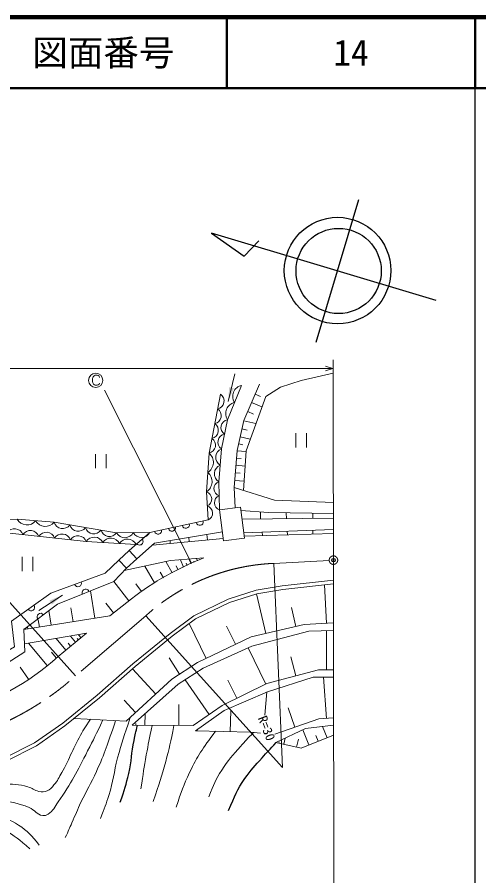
# Model space of a CAD drawing. Units: millimetres, scale not verified. Extents: x 40000 to 680000, y 20000 to 380000.
# Drawn here: x 514481 to 579500, y 259094 to 380000 of the extents above; entities that cross this region are included whole.
import ezdxf
from ezdxf.enums import TextEntityAlignment as Align

# ---------------------------------------------------------------- set-up
doc = ezdxf.new("R2010")
doc.units = ezdxf.units.MM
doc.header["$LTSCALE"] = 1000
doc.header["$PDMODE"] = 32
doc.header["$PDSIZE"] = 500
doc.linetypes.add('CHAIN', pattern=[18.5, 12, -1.5, 3.5, -1.5])
for name, color, linetype, lineweight in [('M-BGD', 7, 'Continuous', 13), ('M-BMK', 2, 'CHAIN', 13), ('M-STR-HTXT', 7, 'Continuous', 13), ('M-STR-STRC', 7, 'Continuous', 13), ('M-TTL', 2, 'Continuous', 140), ('M-TTL-BAND', 7, 'Continuous', 25), ('M-TTL-LINE', 7, 'Continuous', 50)]:
    doc.layers.add(name, color=color, linetype=linetype, lineweight=lineweight)
doc.layers.add('M-OTRS', color=6, linetype='Continuous')
doc.layers.add('M-TTL-TXT', color=7, linetype='Continuous')
doc.styles.add('ＭＳ ゴシック', font='')
doc.styles.get('ＭＳ ゴシック').set_extended_font_data('MS Gothic')

# ---------------------------------------------------------------- blocks, each defined once
blk = doc.blocks.new('filled_arrow')
at = {"color": 0, "linetype": 'Continuous', "lineweight": -2}
blk.add_solid([(7.5, 1.25), (0, 0), (7.5, -1.25)], dxfattribs=at)

msp = doc.modelspace()

# ---------------------------------------------------------------- linework, layer by layer
at = {"layer": 'M-BGD'}
for p, q in [((544202, 325890), (545135, 329779)), ((546401, 323197), (548632, 328342)), ((548010, 326908), (548736, 326593)), ((547506, 325745), (548959, 325115)), ((546945, 324454), (547753, 324103)), ((545471, 318983), (546401, 323197)), ((546392, 323159), (548111, 322780)), ((546142, 322024), (546852, 321867)), ((545891, 320888), (547311, 320575)), ((553719, 321429), (553719, 319429)), ((555219, 319429), (555219, 321429)), ((545677, 319918), (546284, 319784)), ((525529, 318484), (525529, 316484)), ((527029, 316484), (527029, 318484)), ((545037, 313776), (545471, 318983)), ((545468, 318947), (546706, 318843)), ((545297, 316896), (546579, 316789)), ((545382, 317921), (546023, 317868)), ((545209, 315834), (545872, 315779)), ((545120, 314773), (546447, 314662)), ((545177, 310910), (545037, 313776)), ((545037, 313776), (550739, 311979)), ((550739, 311979), (559016, 311669)), ((549896, 310248), (545980, 310515)), ((548760, 309342), (548772, 310325)), ((559018, 310090), (549896, 310248)), ((552398, 309384), (552388, 310205)), ((556122, 309426), (556113, 310141)), ((559019, 309460), (546136, 309312)), ((533832, 305939), (543388, 307539)), ((541267, 306403), (541194, 307172)), ((546384, 307396), (559021, 307883)), ((559021, 307315), (546446, 306914)), ((548997, 307496), (549016, 306996)), ((552528, 307632), (552548, 307109)), ((556120, 307771), (556141, 307223)), ((533832, 305939), (531318, 303708)), ((543508, 306616), (533530, 305671)), ((536043, 305909), (536006, 306303)), ((538700, 306161), (538645, 306745)), ((528803, 303549), (530255, 304895)), ((531318, 303708), (530255, 304895)), ((515179, 304011), (515179, 302011)), ((516679, 302011), (516679, 304011)), ((529865, 302415), (528803, 303549)), ((529865, 302415), (531318, 303708)), ((537926, 302576), (537468, 303597)), ((538966, 303042), (538675, 303692)), ((539879, 303451), (539733, 303776)), ((533815, 300336), (532449, 302714)), ((536326, 301779), (535424, 303348)), ((537109, 302211), (536880, 302721)), ((538446, 302809), (538300, 303134)), ((539422, 303247), (539350, 303409)), ((535071, 301058), (534620, 301842)), ((530219, 297829), (528084, 300552)), ((531998, 299110), (531210, 300231)), ((558037, 294652), (557771, 300081)), ((525438, 295381), (524813, 299240)), ((549489, 293239), (548196, 298801)), ((520876, 298636), (517514, 296468)), ((528040, 296121), (526973, 297483)), ((527528, 295719), (530585, 298116)), ((519263, 294382), (518929, 296444)), ((522351, 294881), (522038, 296811)), ((553724, 294224), (553109, 296871)), ((515397, 293756), (527528, 295719)), ((517613, 294114), (517446, 295146)), ((515469, 293767), (515445, 293918)), ((515963, 293847), (515914, 294149)), ((541107, 289705), (538726, 294625)), ((545219, 291694), (543976, 294264)), ((554906, 294498), (547416, 292757)), ((559036, 294701), (554906, 294498)), ((524263, 293240), (515499, 291746)), ((520247, 289997), (524263, 293240)), ((522707, 291984), (522004, 292855)), ((523485, 292612), (523134, 293048)), ((547416, 292757), (539886, 289114)), ((558044, 288102), (558043, 293613)), ((518689, 288702), (516076, 291845)), ((521313, 290858), (519979, 292510)), ((522010, 291421), (521659, 291857)), ((523096, 292298), (522920, 292516)), ((519995, 289787), (519316, 290604)), ((549496, 286086), (546999, 291179)), ((537346, 287487), (535872, 289788)), ((539886, 289114), (536283, 286806)), ((553745, 287252), (553035, 289915)), ((516054, 286772), (514920, 288472)), ((533998, 284694), (530724, 288236)), ((549643, 286158), (556930, 288102)), ((556930, 288102), (559044, 288102)), ((536283, 286806), (529846, 280855)), ((541519, 281800), (538128, 286692)), ((545422, 284089), (544173, 286635)), ((558054, 281263), (557604, 287049)), ((543368, 283082), (549643, 286158)), ((549349, 281711), (549623, 284981)), ((531165, 282074), (529527, 283845)), ((537243, 280257), (537257, 283233)), ((539279, 280248), (543368, 283082)), ((532481, 280280), (532489, 281890)), ((544476, 279390), (544553, 282306)), ((553608, 280022), (552664, 282766)), ((529846, 280855), (522517, 281268)), ((531193, 280286), (531194, 280561)), ((556971, 281179), (550747, 279037)), ((559051, 281341), (556971, 281179)), ((530696, 280288), (539279, 280248)), ((547390, 279313), (539603, 279519)), ((539810, 279514), (539814, 279669)), ((548753, 279199), (547390, 279313)), ((555575, 277532), (554730, 279664)), ((558125, 278543), (557493, 280136)), ((552045, 277611), (552235, 278489)), ((553839, 277224), (554081, 278345)), ((554461, 277090), (559054, 278912)), ((556850, 278038), (556534, 278834)), ((550898, 277859), (554461, 277090)), ((551343, 277763), (551381, 277940))]:
    msp.add_line(p, q, dxfattribs=at)
for points in [[(546366, 313357), (546711, 318921), (549500, 326606), (551545, 327908), (554458, 328838), (558995, 329892)], [(546091, 328156), (544107, 323321), (543240, 319231), (542868, 314582), (542989, 310627)], [(541359, 309198), (541132, 313157), (541504, 318611), (543116, 326916)], [(510886, 309252), (514481, 309314), (519687, 308880), (528488, 307392), (533159, 307445)], [(530255, 304895), (533159, 307445), (541359, 309198)], [(531227, 305748), (524212, 306153), (510824, 307640)], [(485469, 288053), (493101, 286548), (495651, 286282), (499848, 286335), (504046, 286991), (508951, 288620), (511395, 289806), (514087, 291347), (513697, 294942), (519205, 298891), (526873, 301725), (528803, 303549)], [(540791, 303860), (536081, 303488), (529564, 302099)], [(529865, 302415), (528094, 300556), (520143, 297368), (515397, 293756), (515556, 290621), (511200, 287876), (507304, 286194), (503266, 285025), (499370, 284582), (495634, 284582), (489577, 285485), (484867, 286371)], [(559029, 300722), (551816, 299928), (548140, 299308), (544182, 298062), (539342, 295709), (536017, 293227), (530757, 288931), (525731, 284517), (520901, 280601), (516924, 277834), (512752, 275727), (507969, 274219), (502745, 273269), (497941, 273052), (493103, 273095), (488264, 274003), (476478, 276840), (465445, 279642), (458891, 280698), (452334, 281226), (445996, 281094), (441106, 280629), (438038, 280377)], [(441150, 280131), (446025, 280594), (452319, 280725), (458832, 280201), (465344, 279152), (476358, 276355), (488159, 273514), (493054, 272596), (497950, 272552), (502801, 272771), (508090, 273732), (512941, 275262), (517181, 277404), (521202, 280201), (526054, 284135), (531080, 288549), (536325, 292832), (539603, 295280), (544367, 297597), (548257, 298820), (551885, 299432), (559029, 300219)], [(559037, 293648), (555554, 293527), (547538, 291421), (540696, 288345), (537174, 286077), (530696, 280288)], [(559045, 287049), (556161, 287049), (549724, 285025), (543651, 282393), (539603, 279519)], [(559052, 280329), (555108, 279843), (550898, 277859)]]:
    msp.add_lwpolyline(points, dxfattribs=at)
msp.add_lwpolyline([(543556, 306242), (542989, 310627), (545917, 311006), (546484, 306622)], close=True, dxfattribs=at)
for centre, radius, start, end in [((546399, 326617), 1569, 101.32585, 214.06174), ((542474, 325964), 1149, 282.01664, 56.02206), ((545407, 324200), 1569, 101.32585, 214.06174), ((542071, 323887), 1149, 282.01664, 56.02206), ((544312, 322209), 1131, 100.41276, 235.63498), ((541668, 321811), 1149, 282.01664, 56.02206), ((541265, 319735), 1149, 282.01664, 56.02206), ((543878, 320164), 1131, 100.41276, 235.63498), ((543766, 318019), 1321, 113.46281, 237.38935), ((540429, 317314), 1684, 301.85907, 50.33994), ((543580, 315695), 1321, 113.46281, 237.38935), ((540243, 314587), 1684, 301.85907, 50.33994), ((543247, 313604), 1049, 111.1874, 252.31163), ((540838, 312147), 1052, 292.81481, 73.72694), ((543307, 311626), 1049, 111.1874, 252.31163), ((540951, 310168), 1052, 292.81481, 73.72694), ((515855, 310071), 1568, 208.85834, 321.61437), ((518458, 309854), 1568, 208.85834, 321.61437), ((520877, 309226), 1239, 196.2002, 324.61353), ((523077, 308854), 1239, 196.2002, 324.61353), ((538237, 308530), 500, 192.0694, 12.0694), ((540193, 308949), 500, 192.0694, 12.0694), ((514110, 306722), 1250, 19.76425, 147.55537), ((516341, 306474), 1250, 19.76425, 147.55537), ((518573, 306226), 1250, 19.76425, 147.55537), ((520804, 305978), 1250, 19.76425, 147.55537), ((525278, 308482), 1239, 196.2002, 324.61353), ((527478, 308110), 1239, 196.2002, 324.61353), ((529649, 308030), 1324, 208.76284, 332.51989), ((531985, 308056), 1324, 208.76284, 332.51989), ((534325, 307694), 500, 192.0694, 12.0694), ((536281, 308112), 500, 192.0694, 12.0694), ((523035, 305730), 1250, 19.76425, 147.55537), ((525345, 305457), 1330, 24.97035, 148.43197), ((527683, 305322), 1330, 24.97035, 148.43197), ((530022, 305187), 1330, 24.97035, 148.43197), ((531707, 306170), 500, 221.28471, 41.28471), ((555722, 265388), 41268, 111.21137, 127.52617), ((523039, 300308), 500, 200.28003, 20.28003), ((524119, 298962), 500, 21.8454, 201.8454), ((516451, 296917), 500, 215.6421, 35.6421), ((517770, 295562), 500, 37.27817, 217.27817), ((496566, 315835), 35048, 258.06558, 312.5066)]:
    msp.add_arc(centre, radius, start, end, dxfattribs=at)
for points, knots in [([(437406, 277550), (438590, 277760), (438912, 277807), (439881, 277945), (441539, 278180), (442478, 278229), (444145, 278393), (446627, 278639), (448016, 278790), (450503, 278992), (453057, 279199), (454485, 279482), (457047, 279441), (458970, 279409), (460048, 279259), (461947, 278954), (463726, 278669), (464722, 278486), (466472, 278057), (467437, 277820), (467970, 277652), (468903, 277309), (470548, 276703), (471412, 276219), (473017, 275514), (475400, 274466), (476673, 273728), (479113, 272821), (481663, 271873), (483175, 271557), (485844, 271026), (489797, 270239), (492031, 269765), (496054, 269530), (498592, 269382), (500021, 269565), (502562, 269642), (504799, 269710), (506046, 269961), (508284, 269941), (509748, 269928), (510571, 269865), (512024, 269679), (513676, 269469), (514647, 269369), (516175, 268707), (516968, 268363), (517224, 267688), (518082, 267585), (518381, 267549), (518574, 267614), (518830, 267772), (519571, 268231), (519749, 268780), (520251, 269492), (522119, 272140), (522913, 273796), (524403, 276673), (525277, 278361), (525569, 278934), (526549, 281041)], [0, 0, 0, 0, 1, 1, 1, 2, 2, 2, 3, 3, 3, 4, 4, 4, 5, 5, 5, 6, 6, 6, 7, 7, 7, 8, 8, 8, 9, 9, 9, 10, 10, 10, 11, 11, 11, 12, 12, 12, 13, 13, 13, 14, 14, 14, 15, 15, 15, 16, 16, 16, 17, 17, 17, 18, 18, 18, 19, 19, 19, 20, 20, 20, 20]), ([(524786, 281140), (524002, 279930), (523773, 279586), (523206, 278543), (522701, 277613), (522479, 277060), (522009, 276112), (521530, 275146), (521313, 274578), (520775, 273644), (520368, 272938), (520192, 272497), (519653, 271886), (519331, 271521), (519170, 271243), (518718, 271063), (518283, 270891), (517980, 270893), (517521, 270988), (516886, 271120), (516613, 271451), (515988, 271624), (514655, 271993), (513855, 272007), (512472, 272036), (511045, 272065), (510254, 271817), (508845, 271587), (507371, 271346), (506578, 271043), (505105, 270801), (503276, 270501), (502245, 270306), (500393, 270240), (498595, 270177), (497578, 270249), (495792, 270465), (494333, 270641), (493527, 270828), (492090, 271138), (490985, 271376), (490391, 271615), (489285, 271849), (487645, 272196), (486703, 272271), (485059, 272597), (483446, 272916), (482540, 273093), (480945, 273494), (480003, 273731), (479459, 273820), (478552, 274167), (477776, 274464), (477217, 274464), (476607, 275027), (476239, 275367), (476082, 275560), (475812, 276033)], [0, 0, 0, 0, 1, 1, 1, 2, 2, 2, 3, 3, 3, 4, 4, 4, 5, 5, 5, 6, 6, 6, 7, 7, 7, 8, 8, 8, 9, 9, 9, 10, 10, 10, 11, 11, 11, 12, 12, 12, 13, 13, 13, 14, 14, 14, 15, 15, 15, 16, 16, 16, 17, 17, 17, 18, 18, 18, 19, 19, 19, 19]), ([(528340, 280940), (527174, 277524), (526879, 276507), (525637, 273793), (524848, 272071), (524283, 271165), (523468, 269455), (522938, 268345), (522696, 267699), (522196, 266575), (521832, 265757), (521718, 265500), (521261, 264481)], [0, 0, 0, 0, 1, 1, 1, 2, 2, 2, 3, 3, 3, 4, 4, 4, 4]), ([(526198, 267174), (526819, 268678), (526980, 269138), (527394, 270427), (528042, 272441), (528077, 273659), (528629, 275701), (529235, 277943), (529497, 278693), (530409, 281376)], [0, 0, 0, 0, 1, 1, 1, 2, 2, 2, 3, 3, 3, 3]), ([(533491, 280275), (533070, 278275), (532961, 277743), (532668, 276112), (532335, 274264), (532251, 273654), (531920, 271362)], [0, 0, 0, 0, 1, 1, 1, 2, 2, 2, 2]), ([(536557, 280261), (536067, 277830), (535921, 277145), (535398, 275177), (534808, 272958), (534544, 272213), (533640, 269567)], [0, 0, 0, 0, 1, 1, 1, 2, 2, 2, 2]), ([(536894, 268744), (537612, 271045), (537889, 271792), (538764, 273644), (539906, 276061), (540564, 276887), (542394, 279445)], [0, 0, 0, 0, 1, 1, 1, 2, 2, 2, 2]), ([(517596, 263434), (516460, 264802), (516004, 265377), (514679, 266239), (513450, 267037), (512638, 267303), (511238, 267735), (509798, 268179), (508959, 268355), (507461, 268520), (506197, 268659), (505477, 268653), (504207, 268595), (502781, 268529), (502006, 268213), (500580, 268146), (498507, 268049), (497340, 268101), (495269, 268221), (492674, 268371), (491218, 268496), (488649, 268894), (486860, 269172), (485872, 269432), (484124, 269904), (482139, 270440), (481024, 270755), (479113, 271512), (476641, 272492), (475374, 273310), (472979, 274467), (471108, 275370), (470107, 275979), (468192, 276785), (466804, 277370), (466027, 277734), (464565, 278094), (462671, 278560), (461572, 278687), (459628, 278842), (457546, 279009), (456358, 279092), (454280, 278880), (452581, 278706), (451636, 278505), (449979, 278094), (447274, 277423), (445680, 277210), (443135, 276075), (441417, 275308), (440579, 274624), (439021, 273569), (437976, 272861), (437238, 272603), (436441, 271624), (435349, 270284), (434900, 269389), (434197, 267810), (433721, 266741), (433561, 266326), (433150, 265005)], [0, 0, 0, 0, 1, 1, 1, 2, 2, 2, 3, 3, 3, 4, 4, 4, 5, 5, 5, 6, 6, 6, 7, 7, 7, 8, 8, 8, 9, 9, 9, 10, 10, 10, 11, 11, 11, 12, 12, 12, 13, 13, 13, 14, 14, 14, 15, 15, 15, 16, 16, 16, 17, 17, 17, 18, 18, 18, 19, 19, 19, 20, 20, 20, 20]), ([(541456, 270240), (542173, 272002), (542422, 272604), (543289, 273980), (544176, 275387), (544843, 276062), (545944, 277309), (546640, 278097), (546881, 278363), (547776, 279281)], [0, 0, 0, 0, 1, 1, 1, 2, 2, 2, 3, 3, 3, 3]), ([(435880, 265753), (436898, 267229), (437255, 267691), (438273, 268819), (439632, 270326), (440543, 271038), (442163, 272260), (443645, 273378), (444553, 273912), (446202, 274766), (447799, 275593), (448708, 276070), (450428, 276598), (451994, 277080), (452921, 277179), (454542, 277421), (455994, 277638), (456814, 277773), (458282, 277795), (459891, 277819), (460822, 277877), (462395, 277533), (464377, 277101), (465442, 276637), (467295, 275813), (469636, 274771), (470800, 273891), (473054, 272671), (474847, 271701), (475812, 271077), (477654, 270203), (478951, 269588), (479695, 269269), (481057, 268819), (482447, 268361), (483254, 268189), (484685, 267884), (486656, 267465), (487765, 267206), (489771, 267024), (491693, 266850), (492778, 266818), (494708, 266837), (497326, 266864), (498785, 267091), (501402, 267174), (503461, 267239), (504618, 267338), (506676, 267249), (507965, 267192), (508727, 267311), (509967, 266949), (511114, 266615), (511665, 266169), (512697, 265566), (514202, 264685), (514692, 264227), (516287, 262910)], [0, 0, 0, 0, 1, 1, 1, 2, 2, 2, 3, 3, 3, 4, 4, 4, 5, 5, 5, 6, 6, 6, 7, 7, 7, 8, 8, 8, 9, 9, 9, 10, 10, 10, 11, 11, 11, 12, 12, 12, 13, 13, 13, 14, 14, 14, 15, 15, 15, 16, 16, 16, 17, 17, 17, 18, 18, 18, 19, 19, 19, 19])]:
    msp.add_open_spline(points, degree=3, knots=knots, dxfattribs=at)
at = {"layer": 'M-BGD', "lineweight": 25}
for points in [[(529003, 269455), (529641, 271322), (529825, 271892), (530199, 273494), (530621, 275295), (530564, 276360), (530947, 278169), (531123, 278999), (531180, 279280), (531435, 280285)], [(544261, 268296), (545152, 270410), (545420, 271169), (546543, 272784), (547389, 274002), (547991, 274590), (548974, 275701), (549729, 276554), (549985, 276832), (550949, 277848)]]:
    msp.add_open_spline(points, degree=3, knots=[0, 0, 0, 0, 1, 1, 1, 2, 2, 2, 3, 3, 3, 3], dxfattribs=at)
at = {"layer": 'M-BMK'}
for p, q in [((558426, 303511), (550628, 303091)), ((532598, 295717), (522712, 287250))]:
    msp.add_line(p, q, dxfattribs=at)
msp.add_circle((559026, 303543), 600, dxfattribs=at)
for centre, radius, start, end in [((551856, 274360), 28758, 92.44745, 132.04057), ((495955, 317075), 40068, 259.41888, 311.8959)]:
    msp.add_arc(centre, radius, start, end, dxfattribs=at)
at = {"layer": 'M-OTRS'}
msp.add_point((559026, 303543), dxfattribs=at)
at = {"layer": 'M-STR-HTXT', "lineweight": 25}
for p, q in [((556574, 334220), (562612, 354334)), ((573481, 340108), (541847, 349605)), ((541847, 349605), (546472, 346331)), ((546472, 346331), (548532, 348512))]:
    msp.add_line(p, q, dxfattribs=at)
at = {"layer": 'M-STR-HTXT'}
for p, q in [((558993, 331731), (559110, 230494)), ((558924, 330530), (280408, 330530)), ((558924, 330530), (557924, 330880)), ((558924, 330530), (557924, 330180)), ((538995, 303217), (526769, 327464)), ((522712, 287250), (502679, 309580)), ((550628, 303091), (551856, 274360)), ((532598, 295717), (551856, 274360))]:
    msp.add_line(p, q, dxfattribs=at)
at = {"layer": 'M-STR-HTXT', "lineweight": 25}
for centre, radius in [((559606, 344318), 7500), ((559754, 344264), 6000)]:
    msp.add_circle(centre, radius, dxfattribs=at)
at = {"layer": 'M-STR-STRC'}
for p, q in [((525086, 329052), (525138, 329270)), ((525086, 328721), (525086, 329052)), ((525138, 329270), (525192, 329337)), ((525192, 329337), (525307, 329492)), ((525307, 329492), (525462, 329598)), ((525462, 329598), (525741, 329600)), ((525741, 329600), (525903, 329549)), ((525903, 329549), (526013, 329438)), ((526013, 329438), (526071, 329270)), ((525133, 328510), (525086, 328721)), ((525246, 328341), (525133, 328510)), ((525352, 328233), (525246, 328341)), ((525469, 328177), (525352, 328233)), ((525743, 328177), (525469, 328177)), ((525905, 328228), (525743, 328177)), ((526015, 328343), (525905, 328228)), ((526065, 328444), (526015, 328343))]:
    msp.add_line(p, q, dxfattribs=at)
msp.add_circle((525549, 328861), 1000, dxfattribs=at)
msp.add_circle((525549, 328861), 1000, dxfattribs=at)
at = {"layer": 'M-TTL'}
msp.add_line((680000, 380000), (40000, 380000), dxfattribs=at)
at = {"layer": 'M-TTL-BAND'}
msp.add_line((579000, 20000), (579000, 370000), dxfattribs=at)
at = {"layer": 'M-TTL-LINE'}
for p, q in [((543997, 380000), (543997, 370000)), ((579000, 380000), (579000, 370000)), ((40000, 370000), (680000, 370000))]:
    msp.add_line(p, q, dxfattribs=at)

# ---------------------------------------------------------------- block references
at = {"layer": 'M-BGD', "xscale": 267, "yscale": 267}
for p, rotation in [((544202, 325890), 76.5), ((520876, 298636), 212.8)]:
    msp.add_blockref('filled_arrow', p, dxfattribs=dict(at, rotation=rotation))

# ---------------------------------------------------------------- texts
at = {"layer": 'M-STR-HTXT', "style": 'ＭＳ ゴシック'}
msp.add_text('R=30', height=1320, rotation=291.194, dxfattribs=at).set_placement((549286, 277826), align=Align.BOTTOM_RIGHT)
at = {"layer": 'M-TTL-TXT', "style": 'ＭＳ ゴシック'}
for s, p in [('図面番号', (526622, 375000)), ('14', (561497, 375000))]:
    msp.add_text(s, height=3666, dxfattribs=at).set_placement(p, align=Align.MIDDLE_CENTER)

doc.saveas('drawing.dxf')
